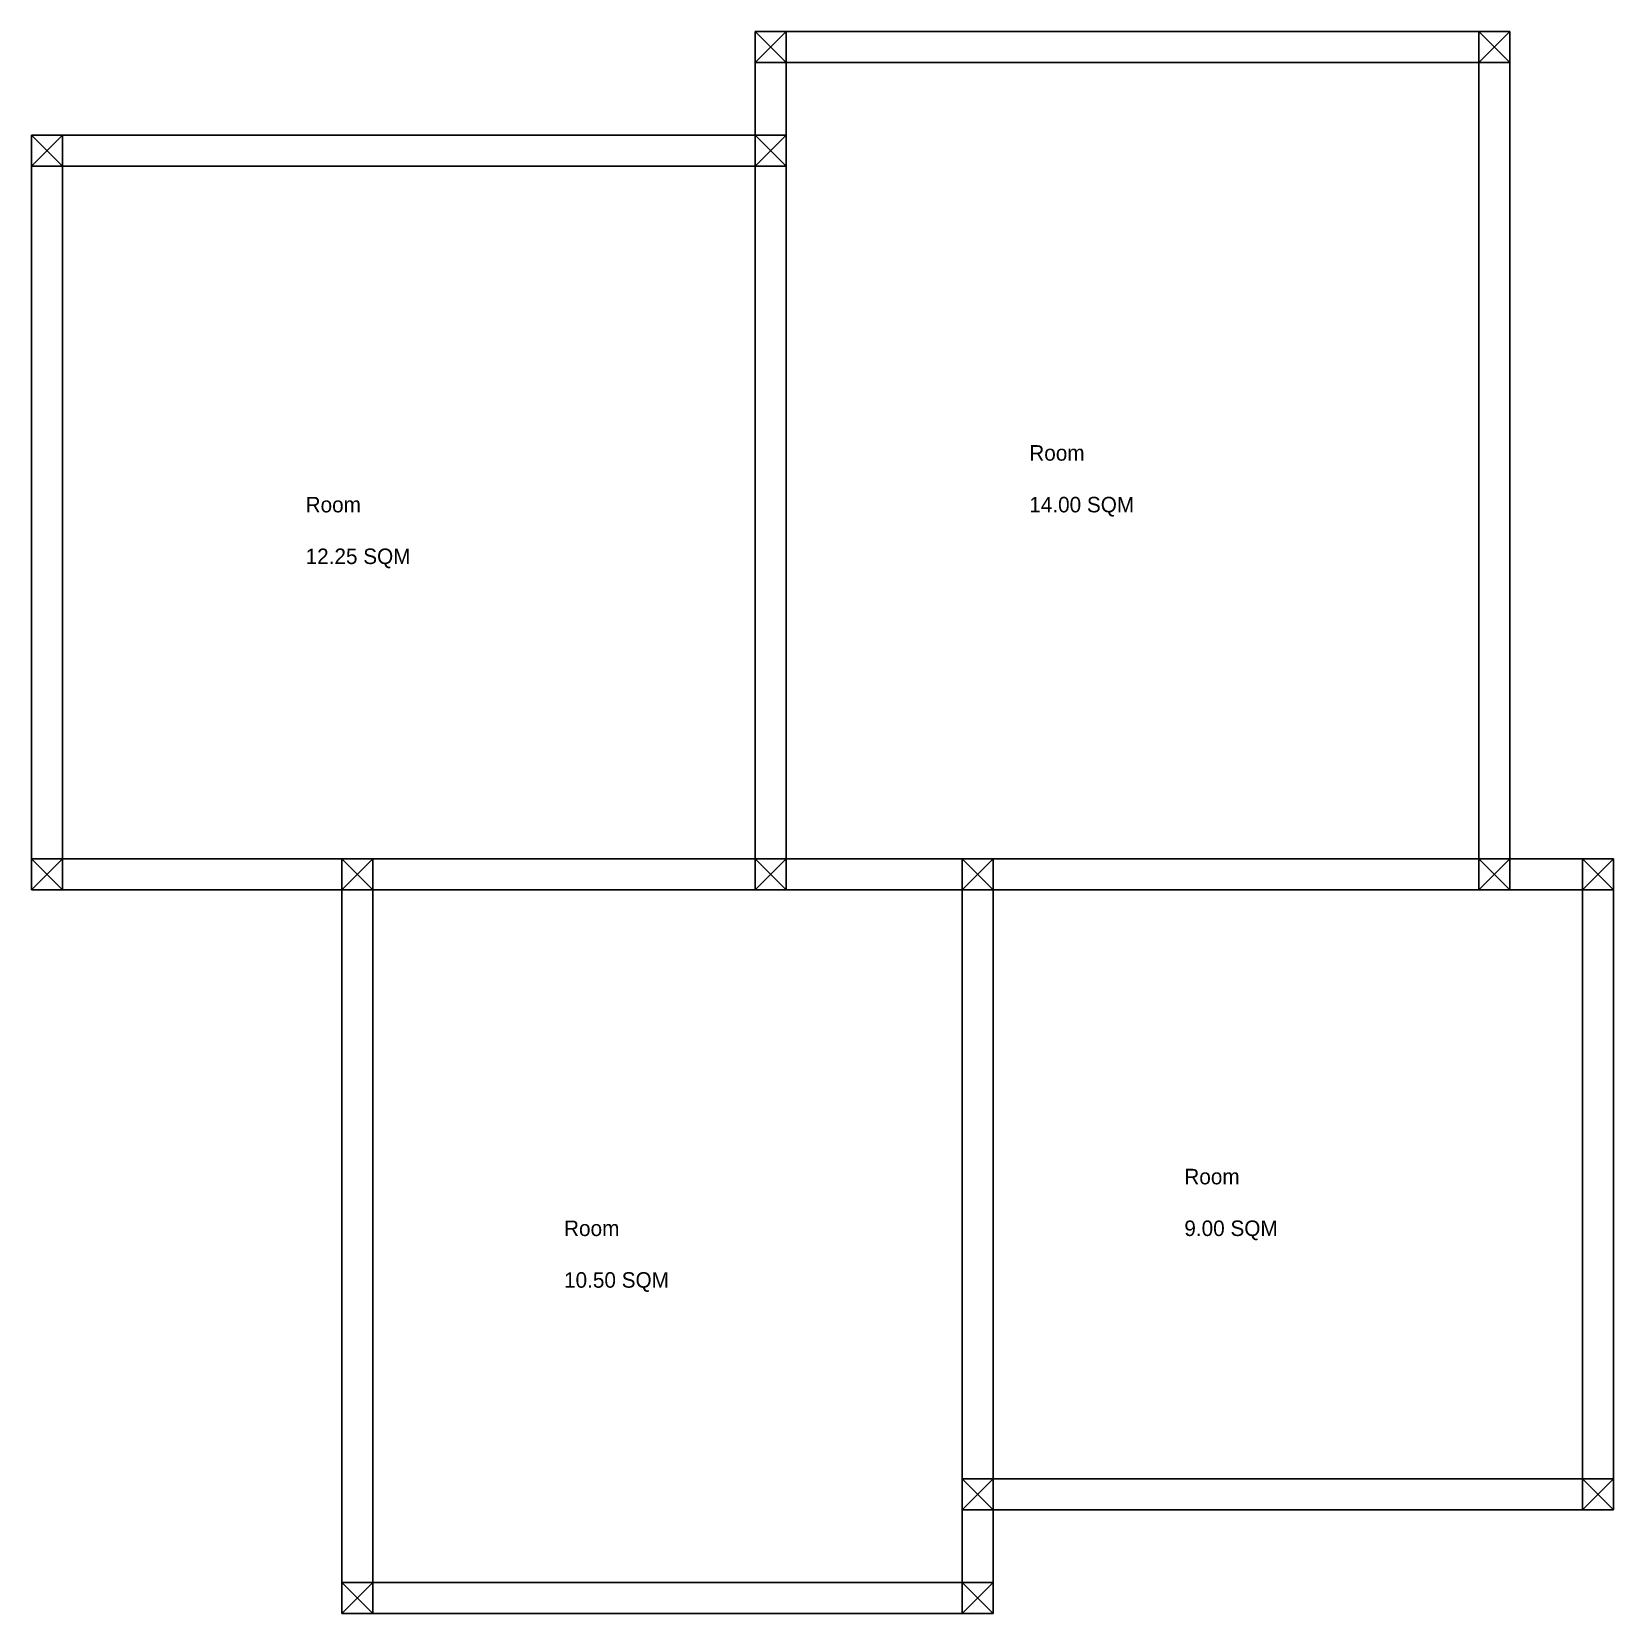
# Model space of a CAD drawing. Header units: millimetres. Extents: x 12425 to 20075, y -8575 to -925.
import ezdxf

# ---------------------------------------------------------------- set-up
doc = ezdxf.new("R2010")
doc.units = ezdxf.units.MM
doc.layers.add('Columns', color=40, linetype='Continuous')
doc.layers.add('Walls', color=50, linetype='Continuous')

msp = doc.modelspace()

# ---------------------------------------------------------------- linework, layer by layer
at = {"layer": 'Columns'}
for p, q in [((16075, -925), (15925, -925)), ((15925, -925), (15925, -1075)), ((15925, -1075), (16075, -925)), ((16075, -1075), (15925, -925)), ((16075, -925), (15925, -925)), ((15925, -925), (15925, -1075)), ((15925, -1075), (16075, -925)), ((16075, -1075), (15925, -925)), ((16075, -1075), (16075, -925)), ((16075, -1075), (16075, -925)), ((19575, -925), (19425, -925)), ((19425, -925), (19425, -1075)), ((19425, -1075), (19575, -925)), ((19575, -1075), (19425, -925)), ((19575, -925), (19425, -925)), ((19425, -925), (19425, -1075)), ((19425, -1075), (19575, -925)), ((19575, -1075), (19425, -925)), ((19575, -1075), (19575, -925)), ((19575, -1075), (19575, -925)), ((15925, -1075), (16075, -1075)), ((15925, -1075), (16075, -1075)), ((19425, -1075), (19575, -1075)), ((19425, -1075), (19575, -1075)), ((12575, -1425), (12425, -1425)), ((12425, -1425), (12425, -1575)), ((12425, -1575), (12575, -1425)), ((12575, -1575), (12425, -1425)), ((12575, -1425), (12425, -1425)), ((12425, -1425), (12425, -1575)), ((12425, -1575), (12575, -1425)), ((12575, -1575), (12425, -1425)), ((12575, -1575), (12575, -1425)), ((12575, -1575), (12575, -1425)), ((16075, -1425), (15925, -1425)), ((15925, -1425), (15925, -1575)), ((15925, -1575), (16075, -1425)), ((16075, -1575), (15925, -1425)), ((16075, -1425), (15925, -1425)), ((15925, -1425), (15925, -1575)), ((15925, -1575), (16075, -1425)), ((16075, -1575), (15925, -1425)), ((16075, -1575), (16075, -1425)), ((16075, -1575), (16075, -1425)), ((12425, -1575), (12575, -1575)), ((12425, -1575), (12575, -1575)), ((15925, -1575), (16075, -1575)), ((15925, -1575), (16075, -1575)), ((12575, -4925), (12425, -4925)), ((12425, -4925), (12425, -5075)), ((12425, -5075), (12575, -4925)), ((12575, -5075), (12425, -4925)), ((12575, -4925), (12425, -4925)), ((12425, -4925), (12425, -5075)), ((12425, -5075), (12575, -4925)), ((12575, -5075), (12425, -4925)), ((12575, -5075), (12575, -4925)), ((12575, -5075), (12575, -4925)), ((14075, -4925), (13925, -4925)), ((13925, -4925), (13925, -5075)), ((13925, -5075), (14075, -4925)), ((14075, -5075), (13925, -4925)), ((14075, -4925), (13925, -4925)), ((13925, -4925), (13925, -5075)), ((13925, -5075), (14075, -4925)), ((14075, -5075), (13925, -4925)), ((14075, -5075), (14075, -4925)), ((14075, -5075), (14075, -4925)), ((16075, -4925), (15925, -4925)), ((15925, -4925), (15925, -5075)), ((15925, -5075), (16075, -4925)), ((16075, -5075), (15925, -4925)), ((16075, -4925), (15925, -4925)), ((15925, -4925), (15925, -5075)), ((15925, -5075), (16075, -4925)), ((16075, -5075), (15925, -4925)), ((16075, -4925), (15925, -4925)), ((15925, -4925), (15925, -5075)), ((15925, -5075), (16075, -4925)), ((16075, -5075), (15925, -4925)), ((16075, -4925), (15925, -4925)), ((15925, -4925), (15925, -5075)), ((15925, -5075), (16075, -4925)), ((16075, -5075), (15925, -4925)), ((16075, -5075), (16075, -4925)), ((16075, -5075), (16075, -4925)), ((16075, -5075), (16075, -4925)), ((16075, -5075), (16075, -4925)), ((17075, -4925), (16925, -4925)), ((16925, -4925), (16925, -5075)), ((16925, -5075), (17075, -4925)), ((17075, -5075), (16925, -4925)), ((17075, -4925), (16925, -4925)), ((16925, -4925), (16925, -5075)), ((16925, -5075), (17075, -4925)), ((17075, -5075), (16925, -4925)), ((17075, -4925), (16925, -4925)), ((16925, -4925), (16925, -5075)), ((16925, -5075), (17075, -4925)), ((17075, -5075), (16925, -4925)), ((17075, -4925), (16925, -4925)), ((16925, -4925), (16925, -5075)), ((16925, -5075), (17075, -4925)), ((17075, -5075), (16925, -4925)), ((17075, -5075), (17075, -4925)), ((17075, -5075), (17075, -4925)), ((17075, -5075), (17075, -4925)), ((17075, -5075), (17075, -4925)), ((19575, -4925), (19425, -4925)), ((19425, -4925), (19425, -5075)), ((19425, -5075), (19575, -4925)), ((19575, -5075), (19425, -4925)), ((19575, -4925), (19425, -4925)), ((19425, -4925), (19425, -5075)), ((19425, -5075), (19575, -4925)), ((19575, -5075), (19425, -4925)), ((19575, -5075), (19575, -4925)), ((19575, -5075), (19575, -4925)), ((20075, -4925), (19925, -4925)), ((19925, -4925), (19925, -5075)), ((19925, -5075), (20075, -4925)), ((20075, -5075), (19925, -4925)), ((20075, -4925), (19925, -4925)), ((19925, -4925), (19925, -5075)), ((19925, -5075), (20075, -4925)), ((20075, -5075), (19925, -4925)), ((20075, -5075), (20075, -4925)), ((20075, -5075), (20075, -4925)), ((12425, -5075), (12575, -5075)), ((12425, -5075), (12575, -5075)), ((13925, -5075), (14075, -5075)), ((13925, -5075), (14075, -5075)), ((15925, -5075), (16075, -5075)), ((15925, -5075), (16075, -5075)), ((15925, -5075), (16075, -5075)), ((15925, -5075), (16075, -5075)), ((16925, -5075), (17075, -5075)), ((16925, -5075), (17075, -5075)), ((16925, -5075), (17075, -5075)), ((16925, -5075), (17075, -5075)), ((19425, -5075), (19575, -5075)), ((19425, -5075), (19575, -5075)), ((19925, -5075), (20075, -5075)), ((19925, -5075), (20075, -5075)), ((17075, -7925), (16925, -7925)), ((16925, -7925), (16925, -8075)), ((16925, -8075), (17075, -7925)), ((17075, -8075), (16925, -7925)), ((17075, -7925), (16925, -7925)), ((16925, -7925), (16925, -8075)), ((16925, -8075), (17075, -7925)), ((17075, -8075), (16925, -7925)), ((17075, -8075), (17075, -7925)), ((17075, -8075), (17075, -7925)), ((20075, -7925), (19925, -7925)), ((19925, -7925), (19925, -8075)), ((19925, -8075), (20075, -7925)), ((20075, -8075), (19925, -7925)), ((20075, -7925), (19925, -7925)), ((19925, -7925), (19925, -8075)), ((19925, -8075), (20075, -7925)), ((20075, -8075), (19925, -7925)), ((20075, -8075), (20075, -7925)), ((20075, -8075), (20075, -7925)), ((16925, -8075), (17075, -8075)), ((16925, -8075), (17075, -8075)), ((19925, -8075), (20075, -8075)), ((19925, -8075), (20075, -8075)), ((14075, -8425), (13925, -8425)), ((13925, -8425), (13925, -8575)), ((13925, -8575), (14075, -8425)), ((14075, -8575), (13925, -8425)), ((14075, -8425), (13925, -8425)), ((13925, -8425), (13925, -8575)), ((13925, -8575), (14075, -8425)), ((14075, -8575), (13925, -8425)), ((14075, -8575), (14075, -8425)), ((14075, -8575), (14075, -8425)), ((17075, -8425), (16925, -8425)), ((16925, -8425), (16925, -8575)), ((16925, -8575), (17075, -8425)), ((17075, -8575), (16925, -8425)), ((17075, -8425), (16925, -8425)), ((16925, -8425), (16925, -8575)), ((16925, -8575), (17075, -8425)), ((17075, -8575), (16925, -8425)), ((17075, -8575), (17075, -8425)), ((17075, -8575), (17075, -8425)), ((13925, -8575), (14075, -8575)), ((13925, -8575), (14075, -8575)), ((16925, -8575), (17075, -8575)), ((16925, -8575), (17075, -8575))]:
    msp.add_line(p, q, dxfattribs=at)
at = {"layer": 'Walls'}
for p, q in [((19425, -925), (16075, -925)), ((15925, -1075), (15925, -4925)), ((16075, -1075), (16075, -4925)), ((19425, -1075), (16075, -1075)), ((19425, -1075), (19425, -4925)), ((19575, -1075), (19575, -4925)), ((15925, -1425), (12575, -1425)), ((12425, -4925), (12425, -1575)), ((15925, -1575), (12575, -1575)), ((12575, -4925), (12575, -1575)), ((15925, -4925), (15925, -1575)), ((16075, -4925), (16075, -1575)), ((15925, -4925), (12575, -4925)), ((16925, -4925), (14075, -4925)), ((19425, -4925), (16075, -4925)), ((19925, -4925), (17075, -4925)), ((15925, -5075), (12575, -5075)), ((13925, -8425), (13925, -5075)), ((16925, -5075), (14075, -5075)), ((14075, -8425), (14075, -5075)), ((19425, -5075), (16075, -5075)), ((16925, -8425), (16925, -5075)), ((16925, -7925), (16925, -5075)), ((17075, -8425), (17075, -5075)), ((19925, -5075), (17075, -5075)), ((17075, -7925), (17075, -5075)), ((19925, -7925), (19925, -5075)), ((20075, -7925), (20075, -5075)), ((19925, -7925), (17075, -7925)), ((19925, -8075), (17075, -8075)), ((16925, -8425), (14075, -8425)), ((16925, -8575), (14075, -8575))]:
    msp.add_line(p, q, dxfattribs=at)

# ---------------------------------------------------------------- texts
for s, p in [('Room', (17250, -3000)), ('Room', (13750, -3250)), ('14.00 SQM', (17250, -3250)), ('12.25 SQM', (13750, -3500)), ('Room', (18000, -6500)), ('Room', (15000, -6750)), ('9.00 SQM', (18000, -6750)), ('10.50 SQM', (15000, -7000))]:
    msp.add_text(s, height=75).set_placement(p)

doc.saveas('drawing.dxf')
